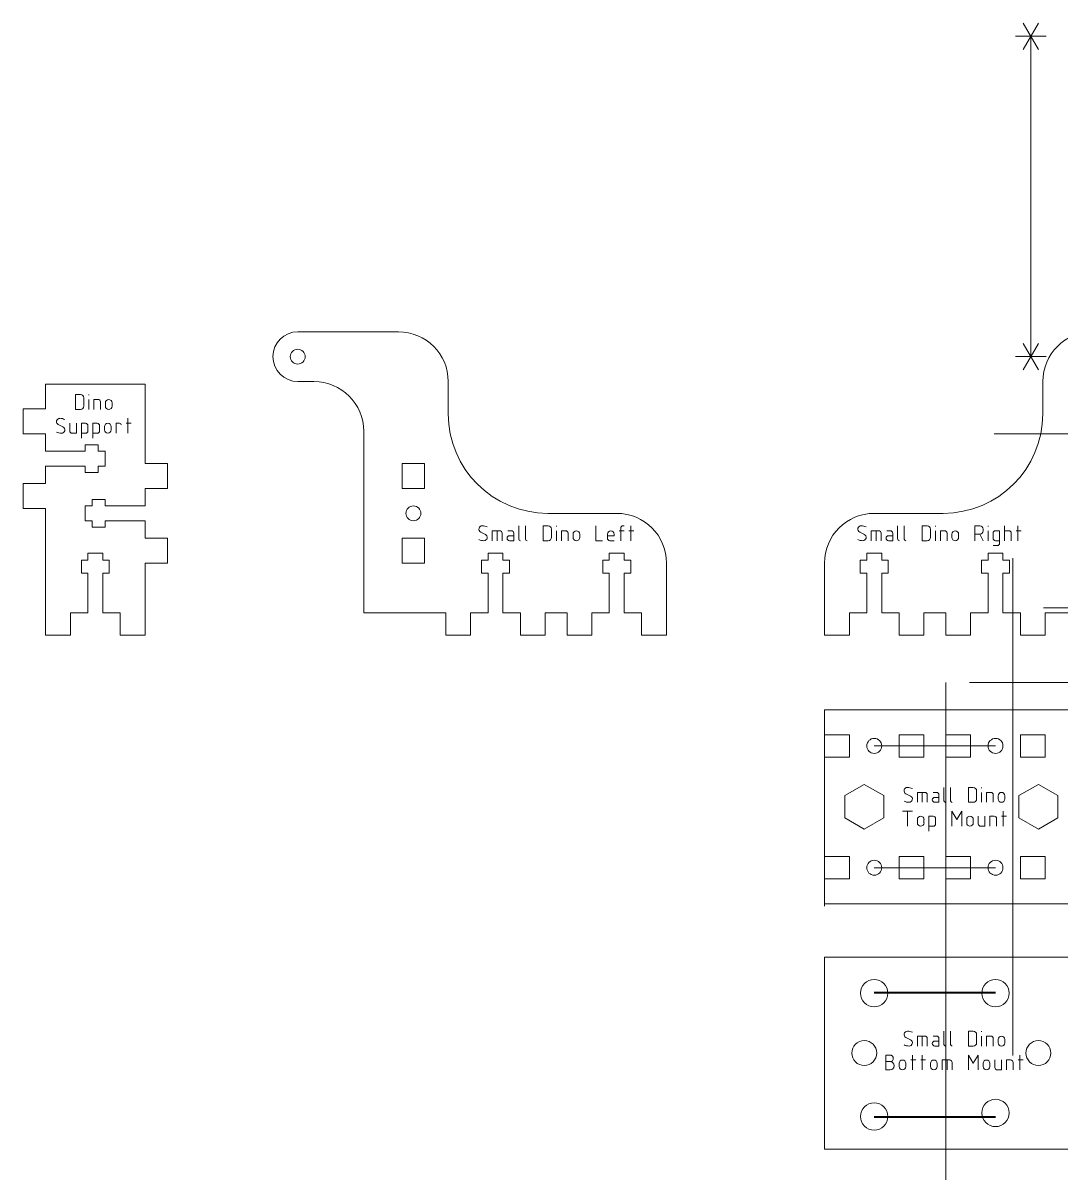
# Model space of a CAD drawing. Header units: millimetres. Extents: x -225 to 287, y -164 to 76.
# Drawn here: x -225.2 to -16.6, y -160 to 72.6 of the extents above; entities that cross this region are included whole.
import ezdxf

# ---------------------------------------------------------------- set-up
doc = ezdxf.new("R2010")
doc.units = ezdxf.units.MM
doc.layers.get('0').update_dxf_attribs({"linetype": 'CONTINUOUS', "lineweight": 0, "true_color": 0x000000})
for name, color, linetype, lineweight, true_color in [('Dino Brackets', 7, 'CONTINUOUS', 0, 0x000000), ('Dino Text', 4, 'CONTINUOUS', 0, 0x00ffff), ('Drawings', 5, 'CONTINUOUS', 0, 0x0000ff), ('Drawings - Bracket', 5, 'CONTINUOUS', 0, 0x0000ff)]:
    doc.layers.add(name, color=color, linetype=linetype, lineweight=lineweight, true_color=true_color)

# ---------------------------------------------------------------- blocks, each defined once
blk = doc.blocks.new('slots')
for p, q in [((-10, -2.25), (-10, 2.25)), ((-5, 2.25), (-10, 2.25)), ((-5, -2.25), (-5, 2.25)), ((10, 2.25), (5, 2.25)), ((5, -2.25), (5, 2.25)), ((10, -2.25), (10, 2.25)), ((-10, -2.25), (-5, -2.25)), ((5, -2.25), (10, -2.25))]:
    blk.add_line(p, q)
blk.add_circle((0, 0), 1.5)
blk = doc.blocks.new('tbits')
at = {"lineweight": 0}
for p, q in [((-1.5, 10.6), (-1.5, 12)), ((1.5, 12), (1.5, 10.6)), ((-2.8, 10.6), (-2.8, 8)), ((2.8, 8), (2.8, 10.6)), ((-2.8, 8), (-1.5, 8)), ((-1.5, 0), (-1.5, 8)), ((1.5, 8), (1.5, 0)), ((1.5, 8), (2.8, 8)), ((-10, -4.5), (-10, 0)), ((-5, 0), (-5, -4.5)), ((-1.5, 0), (-5, 0)), ((1.5, 0), (5, 0)), ((5, 0), (5, -4.5)), ((10, 0), (10, -4.5)), ((-10, -4.5), (-5, -4.5)), ((5, -4.5), (10, -4.5))]:
    blk.add_line(p, q, dxfattribs=at)
for p, q in [((-1.5, 10.6), (-2.8, 10.6)), ((2.8, 10.6), (1.5, 10.6))]:
    blk.add_line(p, q)
at = {"layer": 'Dino Brackets', "lineweight": 0}
blk.add_line((-1.5, 12), (1.5, 12), dxfattribs=at)
blk = doc.blocks.new('M5_c-1')
at = {"layer": 'Dino Brackets'}
for p, q in [((0, 4.5), (-3.9, 2.25)), ((0, 4.5), (3.9, 2.25)), ((-3.9, 2.25), (-3.9, -2.25)), ((3.9, 2.25), (3.9, -2.25)), ((-3.9, -2.25), (0, -4.5)), ((3.9, -2.25), (0, -4.5))]:
    blk.add_line(p, q, dxfattribs=at)

msp = doc.modelspace()

# ---------------------------------------------------------------- linework, layer by layer
at = {"layer": 'Dino Brackets'}
for p, q in [((-170, 10.5), (-149.75, 10.5)), ((-220.7, 0), (-200.7, 0)), ((-200.7, 0), (-200.7, -16)), ((-170, 0.5), (-166.75, 0.5)), ((-139.75, 0.5), (-139.75, -6)), ((-20.25, 0.5), (-20.25, -6)), ((-220.7, -5), (-220.7, 0)), ((-156.75, -9.5), (-156.75, -46)), ((-220.7, -46), (-220.7, -25)), ((-119.75, -26), (-105.88, -26)), ((-40.25, -26), (-54.13, -26)), ((-200.7, -36), (-200.7, -46)), ((-95.88, -36), (-95.88, -46)), ((-64.13, -36), (-64.13, -46)), ((-156.75, -46), (-140.25, -46)), ((-120.25, -46), (-115.87, -46)), ((-39.75, -46), (-44.13, -46)), ((-3.25, -46), (-19.75, -46)), ((-3.25, -65.5), (-64.13, -65.5)), ((-64.13, -65.5), (-64.13, -104.5)), ((-3.25, -104.5), (-64.13, -104.5)), ((-3.25, -115.2), (-64.13, -115.2)), ((-64.13, -115.2), (-64.13, -153.8)), ((-3.25, -153.8), (-64.13, -153.8))]:
    msp.add_line(p, q, dxfattribs=at)
for centre, radius in [((-170, 5.5), 1.5), ((-54.13, -122.45), 2.75), ((-29.75, -122.45), 2.75), ((-56.13, -134.5), 2.5), ((-21.13, -134.5), 2.5), ((-29.75, -146.55), 2.75), ((-54.13, -147.25), 2.75)]:
    msp.add_circle(centre, radius, dxfattribs=at)
for centre, radius, start, end in [((-170, 5.5), 5, 90, 270), ((-149.75, 0.5), 10, 360, 90), ((-10.25, 0.5), 10, 90, 180), ((-166.75, -9.5), 10, 360, 90), ((-119.75, -6), 20, 180, 270), ((-40.25, -6), 20, 270, 360), ((-105.88, -36), 10, 360, 90), ((-54.13, -36), 10, 90, 180), ((-56.13, -134.5), 2.5, 270, 90)]:
    msp.add_arc(centre, radius, start, end, dxfattribs=at)
at = {"layer": 'Dino Text'}
for p, q in [((-213.67, -2.1), (-214.67, -2.1)), ((-214.67, -2.1), (-214.67, -5.1)), ((-212, -2.27), (-212, -2.1)), ((-213, -4.43), (-213, -2.77)), ((-212, -5.1), (-212, -3.1)), ((-211, -5.1), (-211, -3.1)), ((-211, -3.1), (-210.17, -3.1)), ((-209.67, -3.6), (-209.67, -5.1)), ((-208.67, -3.77), (-208.67, -4.43)), ((-207.33, -4.43), (-207.33, -3.77)), ((-214.67, -5.1), (-213.67, -5.1)), ((-204.17, -6.9), (-204.17, -9.9)), ((-218.14, -8.16), (-217.2, -8.64)), ((-215.83, -7.9), (-215.83, -9.4)), ((-214.5, -9.9), (-214.5, -7.9)), ((-212.67, -7.9), (-213.5, -7.9)), ((-213.5, -7.9), (-213.5, -10.9)), ((-212.17, -9.4), (-212.17, -8.4)), ((-210.33, -7.9), (-211.17, -7.9)), ((-211.17, -7.9), (-211.17, -10.9)), ((-209.83, -9.4), (-209.83, -8.4)), ((-208.83, -8.57), (-208.83, -9.23)), ((-207.5, -9.23), (-207.5, -8.57)), ((-206.5, -9.9), (-206.5, -7.9)), ((-206.5, -7.9), (-205.83, -7.9)), ((-204.5, -7.9), (-203.5, -7.9)), ((-215.33, -9.9), (-214.5, -9.9)), ((-213.5, -9.9), (-212.67, -9.9)), ((-211.17, -9.9), (-210.33, -9.9)), ((-133.22, -29.76), (-132.28, -30.24)), ((-130.92, -31.5), (-130.92, -29.5)), ((-130.92, -29.5), (-129.42, -29.5)), ((-129.92, -29.5), (-129.92, -31.5)), ((-128.92, -30), (-128.92, -31.5)), ((-127.75, -29.5), (-127.08, -29.5)), ((-126.58, -30), (-126.58, -31.5)), ((-125.58, -28.5), (-125.58, -31.17)), ((-124.25, -28.5), (-124.25, -31.17)), ((-119.67, -28.5), (-120.67, -28.5)), ((-120.67, -28.5), (-120.67, -31.5)), ((-119, -30.83), (-119, -29.17)), ((-118, -28.67), (-118, -28.5)), ((-118, -31.5), (-118, -29.5)), ((-117, -31.5), (-117, -29.5)), ((-117, -29.5), (-116.17, -29.5)), ((-115.67, -30), (-115.67, -31.5)), ((-114.67, -30.17), (-114.67, -30.83)), ((-113.33, -30.83), (-113.33, -30.17)), ((-110.08, -28.5), (-110.08, -31.5)), ((-107.75, -30.17), (-107.75, -31)), ((-106.42, -30.5), (-106.42, -30.17)), ((-105.42, -29.5), (-104.42, -29.5)), ((-105.08, -31.5), (-105.08, -29)), ((-104.58, -28.5), (-104.42, -28.5)), ((-103.42, -29.5), (-102.42, -29.5)), ((-103.08, -28.5), (-103.08, -31.5)), ((-57.05, -29.76), (-56.11, -30.24)), ((-54.75, -31.5), (-54.75, -29.5)), ((-54.75, -29.5), (-53.25, -29.5)), ((-53.75, -29.5), (-53.75, -31.5)), ((-52.75, -30), (-52.75, -31.5)), ((-51.58, -29.5), (-50.92, -29.5)), ((-50.42, -30), (-50.42, -31.5)), ((-49.42, -28.5), (-49.42, -31.17)), ((-48.08, -28.5), (-48.08, -31.17)), ((-43.5, -28.5), (-44.5, -28.5)), ((-44.5, -28.5), (-44.5, -31.5)), ((-42.83, -30.83), (-42.83, -29.17)), ((-41.83, -28.67), (-41.83, -28.5)), ((-41.83, -31.5), (-41.83, -29.5)), ((-40.83, -31.5), (-40.83, -29.5)), ((-40.83, -29.5), (-40, -29.5)), ((-39.5, -30), (-39.5, -31.5)), ((-38.5, -30.17), (-38.5, -30.83)), ((-37.17, -30.83), (-37.17, -30.17)), ((-33.92, -31.5), (-33.92, -28.5)), ((-33.92, -28.5), (-32.92, -28.5)), ((-32.92, -30.17), (-33.92, -30.17)), ((-32.92, -30.17), (-32.25, -31.5)), ((-32.25, -29.17), (-32.25, -29.5)), ((-31.25, -28.67), (-31.25, -28.5)), ((-31.25, -31.5), (-31.25, -29.5)), ((-30.25, -30), (-30.25, -31)), ((-28.92, -29.5), (-29.75, -29.5)), ((-28.92, -32), (-28.92, -29.5)), ((-27.92, -28.5), (-27.92, -31.5)), ((-27.92, -29.5), (-27.08, -29.5)), ((-26.58, -30), (-26.58, -31.5)), ((-25.58, -29.5), (-24.58, -29.5)), ((-25.25, -28.5), (-25.25, -31.5)), ((-127.42, -30.5), (-126.58, -30.5)), ((-126.58, -31.5), (-127.42, -31.5)), ((-120.67, -31.5), (-119.67, -31.5)), ((-110.08, -31.5), (-108.75, -31.5)), ((-107.75, -30.5), (-106.42, -30.5)), ((-107.25, -31.5), (-106.42, -31.5)), ((-51.25, -30.5), (-50.42, -30.5)), ((-50.42, -31.5), (-51.25, -31.5)), ((-44.5, -31.5), (-43.5, -31.5)), ((-30.25, -32.5), (-29.42, -32.5)), ((-29.75, -31.5), (-28.92, -31.5)), ((-40.12, -81.1), (-40.12, -83.77)), ((-38.79, -81.1), (-38.79, -83.77)), ((-34.21, -81.1), (-35.21, -81.1)), ((-35.21, -81.1), (-35.21, -84.1)), ((-32.54, -81.27), (-32.54, -81.1)), ((-47.76, -82.36), (-46.82, -82.84)), ((-45.46, -84.1), (-45.46, -82.1)), ((-45.46, -82.1), (-43.96, -82.1)), ((-44.46, -82.1), (-44.46, -84.1)), ((-43.46, -82.6), (-43.46, -84.1)), ((-42.29, -82.1), (-41.62, -82.1)), ((-41.96, -83.1), (-41.12, -83.1)), ((-41.12, -82.6), (-41.12, -84.1)), ((-33.54, -83.43), (-33.54, -81.77)), ((-32.54, -84.1), (-32.54, -82.1)), ((-31.54, -84.1), (-31.54, -82.1)), ((-31.54, -82.1), (-30.71, -82.1)), ((-30.21, -82.6), (-30.21, -84.1)), ((-29.21, -82.77), (-29.21, -83.43)), ((-27.87, -83.43), (-27.87, -82.77)), ((-48.46, -85.9), (-46.46, -85.9)), ((-47.46, -85.9), (-47.46, -88.9)), ((-41.12, -84.1), (-41.96, -84.1)), ((-38.54, -88.9), (-38.54, -85.9)), ((-38.54, -85.9), (-37.54, -87.57)), ((-37.54, -87.57), (-36.54, -85.9)), ((-36.54, -85.9), (-36.54, -88.9)), ((-35.21, -84.1), (-34.21, -84.1)), ((-28.21, -85.9), (-28.21, -88.9)), ((-45.46, -87.57), (-45.46, -88.23)), ((-44.13, -88.23), (-44.13, -87.57)), ((-42.29, -86.9), (-43.12, -86.9)), ((-43.12, -86.9), (-43.12, -89.9)), ((-41.79, -88.4), (-41.79, -87.4)), ((-35.54, -87.57), (-35.54, -88.23)), ((-34.21, -88.23), (-34.21, -87.57)), ((-33.21, -86.9), (-33.21, -88.4)), ((-31.88, -88.9), (-31.88, -86.9)), ((-30.88, -88.9), (-30.88, -86.9)), ((-30.88, -86.9), (-30.04, -86.9)), ((-29.54, -87.4), (-29.54, -88.9)), ((-28.54, -86.9), (-27.54, -86.9)), ((-43.12, -88.9), (-42.29, -88.9)), ((-32.71, -88.9), (-31.88, -88.9)), ((-40.12, -130.1), (-40.12, -132.77)), ((-38.79, -130.1), (-38.79, -132.77)), ((-34.21, -130.1), (-35.21, -130.1)), ((-35.21, -130.1), (-35.21, -133.1)), ((-32.54, -130.27), (-32.54, -130.1)), ((-47.76, -131.36), (-46.82, -131.84)), ((-45.46, -133.1), (-45.46, -131.1)), ((-45.46, -131.1), (-43.96, -131.1)), ((-44.46, -131.1), (-44.46, -133.1)), ((-43.46, -131.6), (-43.46, -133.1)), ((-42.29, -131.1), (-41.62, -131.1)), ((-41.96, -132.1), (-41.12, -132.1)), ((-41.12, -131.6), (-41.12, -133.1)), ((-33.54, -132.43), (-33.54, -130.77)), ((-32.54, -133.1), (-32.54, -131.1)), ((-31.54, -133.1), (-31.54, -131.1)), ((-31.54, -131.1), (-30.71, -131.1)), ((-30.21, -131.6), (-30.21, -133.1)), ((-29.21, -131.77), (-29.21, -132.43)), ((-27.87, -132.43), (-27.87, -131.77)), ((-41.12, -133.1), (-41.96, -133.1)), ((-35.21, -133.1), (-34.21, -133.1)), ((-51.79, -137.9), (-51.79, -134.9)), ((-51.79, -134.9), (-50.96, -134.9)), ((-51.79, -136.23), (-50.93, -136.23)), ((-50.13, -137.03), (-50.13, -137.1)), ((-49.12, -136.57), (-49.12, -137.23)), ((-47.79, -137.23), (-47.79, -136.57)), ((-46.79, -135.9), (-45.79, -135.9)), ((-46.46, -134.9), (-46.46, -137.9)), ((-44.79, -135.9), (-43.79, -135.9)), ((-44.46, -134.9), (-44.46, -137.9)), ((-42.79, -136.57), (-42.79, -137.23)), ((-41.46, -137.23), (-41.46, -136.57)), ((-40.46, -137.9), (-40.46, -135.9)), ((-40.46, -135.9), (-38.96, -135.9)), ((-39.46, -135.9), (-39.46, -137.9)), ((-38.46, -136.4), (-38.46, -137.9)), ((-35.21, -137.9), (-35.21, -134.9)), ((-35.21, -134.9), (-34.21, -136.57)), ((-34.21, -136.57), (-33.21, -134.9)), ((-33.21, -134.9), (-33.21, -137.9)), ((-32.21, -136.57), (-32.21, -137.23)), ((-30.88, -137.23), (-30.88, -136.57)), ((-29.88, -135.9), (-29.88, -137.4)), ((-28.54, -137.9), (-28.54, -135.9)), ((-27.54, -137.9), (-27.54, -135.9)), ((-27.54, -135.9), (-26.71, -135.9)), ((-26.21, -136.4), (-26.21, -137.9)), ((-25.21, -135.9), (-24.21, -135.9)), ((-24.88, -134.9), (-24.88, -137.9)), ((-50.93, -137.9), (-51.79, -137.9)), ((-29.38, -137.9), (-28.54, -137.9))]:
    msp.add_line(p, q, dxfattribs=at)
for centre, radius, start, end in [((-213.67, -2.77), 0.667, 0, 90), ((-213.67, -4.43), 0.667, 270, 0), ((-210.17, -3.6), 0.5, 0, 90), ((-208, -3.77), 0.667, 0, 180), ((-208, -4.43), 0.667, 180, 0), ((-217.83, -7.57), 0.667, 90, 243), ((-217.83, -9.11), 2.21, 63.07, 90), ((-217.5, -9.23), 0.667, 270, 62.98), ((-212.67, -8.4), 0.5, 0, 90), ((-210.33, -8.4), 0.5, 0, 90), ((-208.17, -8.57), 0.667, 0, 180), ((-208.17, -9.23), 0.667, 180, 0), ((-205.83, -8.23), 0.333, 0, 90), ((-217.5, -7.69), 2.21, 243.1, 270), ((-215.33, -9.4), 0.5, 180, 270), ((-212.67, -9.4), 0.5, 270, 0), ((-210.33, -9.4), 0.5, 270, 0), ((-132.92, -29.17), 0.667, 90, 243), ((-132.92, -30.71), 2.21, 63.07, 90), ((-129.42, -30), 0.5, 0, 90), ((-127.08, -30), 0.5, 0, 90), ((-119.67, -29.17), 0.667, 0, 90), ((-116.17, -30), 0.5, 0, 90), ((-114, -30.17), 0.667, 0, 180), ((-107.08, -30.17), 0.667, 0, 180), ((-104.58, -29), 0.5, 90, 180), ((-56.75, -29.17), 0.667, 90, 243), ((-56.75, -30.71), 2.21, 63.07, 90), ((-53.25, -30), 0.5, 0, 90), ((-50.92, -30), 0.5, 0, 90), ((-43.5, -29.17), 0.667, 0, 90), ((-40, -30), 0.5, 0, 90), ((-37.83, -30.17), 0.667, 0, 180), ((-32.92, -29.17), 0.667, 0, 90), ((-32.92, -29.5), 0.667, 270, 0), ((-29.75, -30), 0.5, 90, 180), ((-27.08, -30), 0.5, 0, 90), ((-132.58, -29.29), 2.21, 243.1, 270), ((-132.58, -30.83), 0.667, 270, 62.98), ((-127.42, -31), 0.5, 90, 270), ((-125.25, -31.17), 0.333, 180, 270), ((-123.92, -31.17), 0.333, 180, 270), ((-119.67, -30.83), 0.667, 270, 0), ((-114, -30.83), 0.667, 180, 0), ((-107.25, -31), 0.5, 180, 270), ((-56.42, -29.29), 2.21, 243.1, 270), ((-56.42, -30.83), 0.667, 270, 62.98), ((-51.25, -31), 0.5, 90, 270), ((-49.08, -31.17), 0.333, 180, 270), ((-47.75, -31.17), 0.333, 180, 270), ((-43.5, -30.83), 0.667, 270, 0), ((-37.83, -30.83), 0.667, 180, 0), ((-29.75, -31), 0.5, 180, 270), ((-29.42, -32), 0.5, 270, 0), ((-47.46, -81.77), 0.667, 90, 243), ((-47.46, -83.31), 2.21, 63.07, 90), ((-34.21, -81.77), 0.667, 0, 90), ((-47.13, -83.43), 0.667, 270, 62.98), ((-43.96, -82.6), 0.5, 0, 90), ((-41.96, -83.6), 0.5, 90, 270), ((-41.62, -82.6), 0.5, 0, 90), ((-34.21, -83.43), 0.667, 270, 0), ((-30.71, -82.6), 0.5, 0, 90), ((-28.54, -82.77), 0.667, 0, 180), ((-28.54, -83.43), 0.667, 180, 0), ((-47.13, -81.89), 2.21, 243.1, 270), ((-39.79, -83.77), 0.333, 180, 270), ((-38.46, -83.77), 0.333, 180, 270), ((-44.79, -87.57), 0.667, 0, 180), ((-44.79, -88.23), 0.667, 180, 0), ((-42.29, -87.4), 0.5, 0, 90), ((-34.88, -87.57), 0.667, 0, 180), ((-34.88, -88.23), 0.667, 180, 0), ((-30.04, -87.4), 0.5, 0, 90), ((-42.29, -88.4), 0.5, 270, 0), ((-32.71, -88.4), 0.5, 180, 270), ((-47.46, -130.77), 0.667, 90, 243), ((-47.46, -132.31), 2.21, 63.07, 90), ((-34.21, -130.77), 0.667, 0, 90), ((-47.13, -132.43), 0.667, 270, 62.98), ((-43.96, -131.6), 0.5, 0, 90), ((-41.96, -132.6), 0.5, 90, 270), ((-41.62, -131.6), 0.5, 0, 90), ((-34.21, -132.43), 0.667, 270, 0), ((-30.71, -131.6), 0.5, 0, 90), ((-28.54, -131.77), 0.667, 0, 180), ((-28.54, -132.43), 0.667, 180, 0), ((-47.13, -130.89), 2.21, 243.1, 270), ((-39.79, -132.77), 0.333, 180, 270), ((-38.46, -132.77), 0.333, 180, 270), ((-50.96, -135.57), 0.667, 270, 90), ((-50.93, -137.03), 0.8, 0, 90), ((-50.93, -137.1), 0.8, 270, 0), ((-48.46, -136.57), 0.667, 0, 180), ((-42.13, -136.57), 0.667, 0, 180), ((-38.96, -136.4), 0.5, 0, 90), ((-31.54, -136.57), 0.667, 0, 180), ((-26.71, -136.4), 0.5, 0, 90), ((-48.46, -137.23), 0.667, 180, 0), ((-42.13, -137.23), 0.667, 180, 0), ((-31.54, -137.23), 0.667, 180, 0), ((-29.38, -137.4), 0.5, 180, 270)]:
    msp.add_arc(centre, radius, start, end, dxfattribs=at)
at = {"layer": 'Drawings'}
for p, q in [((-21.12, 67.25), (-24.18, 72.55)), ((-21.12, 72.55), (-24.18, 67.25)), ((-19.59, 69.9), (-25.71, 69.9)), ((-22.65, 69.9), (-22.65, 5.5)), ((-21.12, 2.85), (-24.18, 8.15)), ((-21.12, 8.15), (-24.18, 2.85)), ((-19.59, 5.5), (-25.71, 5.5))]:
    msp.add_line(p, q, dxfattribs=at)
at = {"layer": 'Drawings - Bracket'}
for p, q in [((70, -10), (-30, -10)), ((-26.25, -35), (-26.25, -135)), ((-20.1, -45), (79.9, -45)), ((-39.75, -60), (-39.75, -160)), ((65, -60), (-35, -60)), ((-29.75, -72.75), (-54.13, -72.75)), ((-64.13, -87.5), (-64.13, -75)), ((-64.13, -92.5), (-64.13, -105)), ((-54.13, -97.25), (-29.75, -97.25)), ((-54.13, -122.25), (-29.75, -122.25)), ((-54.13, -122.45), (-29.75, -122.45)), ((-29.75, -147.25), (-54.13, -147.25)), ((-29.75, -147.45), (-54.13, -147.45))]:
    msp.add_line(p, q, dxfattribs=at)

# ---------------------------------------------------------------- block references
at = {"layer": 'Dino Brackets', "yscale": -1}
for name, p, rotation in [('tbits', (-220.7, -15), 89.99999999999999), ('tbits', (-200.7, -26), 270), ('tbits', (-210.7, -46), 180), ('tbits', (-54.13, -46), 180), ('tbits', (-29.75, -46), 180), ('slots', (-54.13, -72.75), 180), ('slots', (-29.75, -72.75), 180), ('slots', (-54.13, -97.25), 180), ('slots', (-29.75, -97.25), 180)]:
    msp.add_blockref(name, p, dxfattribs=dict(at, rotation=rotation))
at = {"layer": 'Dino Brackets'}
for name, p, rotation in [('slots', (-146.75, -26), 89.99999999999999), ('tbits', (-130.25, -46), 360), ('tbits', (-105.88, -46), 360)]:
    msp.add_blockref(name, p, dxfattribs=dict(at, rotation=rotation))
for p in [(-56.13, -85), (-21.13, -85)]:
    msp.add_blockref('M5_c-1', p, dxfattribs=at)

doc.saveas('drawing.dxf')
